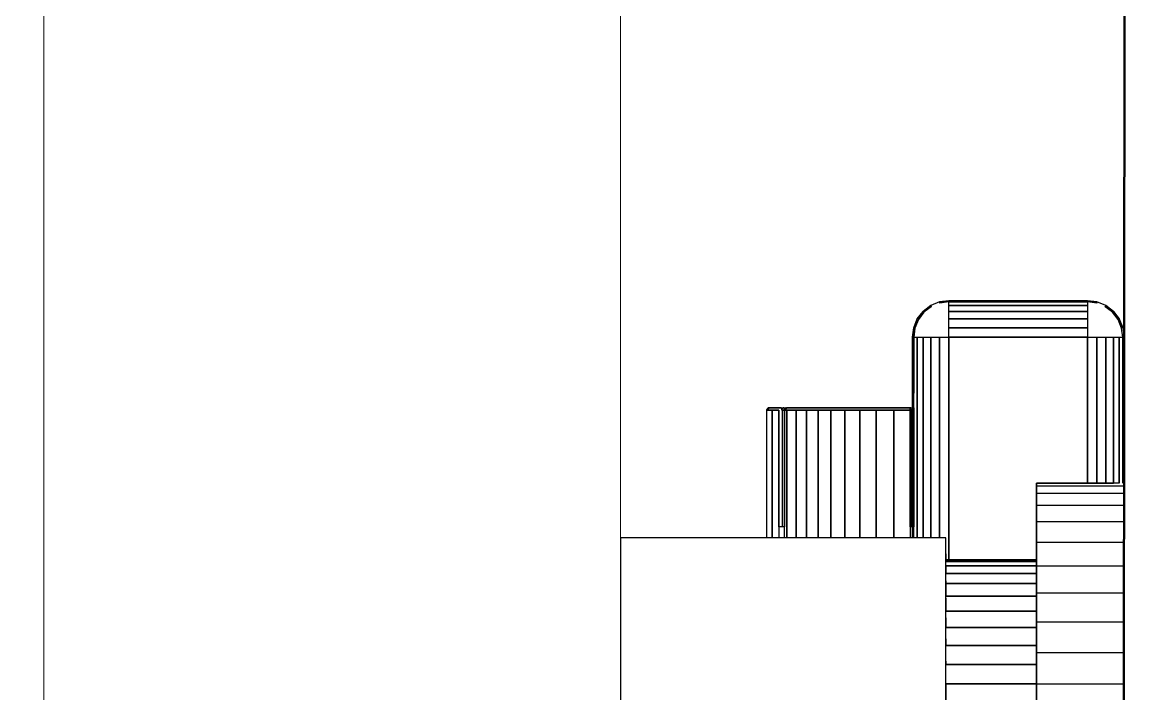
# Model space of a CAD drawing. Header units: centimetres. Extents: x -48696 to 156237, y -5617 to 29024.
# Drawn here: x -13128.53 to -13112.22, y 14924.89 to 14934.7 of the extents above; entities that cross this region are included whole.
import ezdxf

# ---------------------------------------------------------------- set-up
doc = ezdxf.new("R2010")
doc.units = ezdxf.units.CM
doc.layers.add('Moveis', color=1, linetype='Continuous', lineweight=9)
doc.layers.add('Parede Baixa', color=5, linetype='Continuous', lineweight=50)
doc.layers.add('Piso', color=55, linetype='Continuous')

msp = doc.modelspace()

# ---------------------------------------------------------------- hatches: boundary and pattern name
at = {"layer": 'Piso'}
h = msp.add_hatch(dxfattribs=at)
h.set_pattern_fill('ANSI37', color=256, scale=13.333333, angle=45)
h.set_pattern_definition([(90, (5480.73, -3367.213), (-42.33333, 2e-14), []), (180, (5480.73, -3367.213), (-2e-14, -42.33333), [])])
edge = h.paths.add_edge_path()
edge.add_line((-13112.27883, 14966.12626), (-13272.4193, 14965.99705))
edge.add_line((-13272.4193, 14965.99705), (-13272.48992, 14904.49717))
edge.add_line((-13272.48992, 14904.49717), (-13270.4618, 14904.49484))
edge.add_line((-13270.4618, 14904.49484), (-13270.47101, 14896.47077))
edge.add_line((-13270.47101, 14896.47077), (-13275.47098, 14896.50059))
edge.add_line((-13275.47098, 14896.50059), (-13275.51541, 14815.0006))
edge.add_line((-13275.51541, 14815.0006), (-13275.51598, 14814.5006))
edge.add_line((-13275.51598, 14814.5006), (-13272.51598, 14814.49715))
edge.add_line((-13272.51598, 14814.49715), (-13272.51254, 14817.49715))
edge.add_line((-13272.51254, 14817.49715), (-13200.01258, 14817.4139))
edge.add_line((-13200.01258, 14817.4139), (-13200.00857, 14820.9139))
edge.add_line((-13200.00857, 14820.9139), (-13203.02936, 14821.00084))
edge.add_line((-13203.02936, 14821.00084), (-13203.02936, 14826.64984))
edge.add_line((-13203.02936, 14826.64984), (-13195.04233, 14826.64984))
edge.add_line((-13195.04233, 14826.64984), (-13194.69722, 14826.17562))
edge.add_line((-13194.69722, 14826.17562), (-13194.69722, 14820.72743))
edge.add_line((-13194.69722, 14820.72743), (-13197.50857, 14820.91103))
edge.add_line((-13197.50857, 14820.91103), (-13197.50857, 14817.41103))
edge.add_line((-13197.50857, 14817.41103), (-13193.51254, 14817.49715))
edge.add_line((-13193.51254, 14817.49715), (-13193.51603, 14814.40644))
edge.add_line((-13193.51603, 14814.40644), (-13197.51603, 14814.41104))
edge.add_line((-13197.51603, 14814.41104), (-13197.52005, 14810.91104))
edge.add_line((-13197.52005, 14810.91104), (-13194.77861, 14810.92106))
edge.add_line((-13194.77861, 14810.92106), (-13195.0235, 14807.90817))
edge.add_line((-13195.0235, 14807.90817), (-13195.0235, 14805.27944))
edge.add_line((-13195.0235, 14805.27944), (-13202.75502, 14805.27944))
edge.add_line((-13202.75502, 14805.27944), (-13202.52349, 14807.91678))
edge.add_line((-13202.52349, 14807.91678), (-13202.52349, 14811.16128))
edge.add_line((-13202.52349, 14811.16128), (-13200.02005, 14810.91391))
edge.add_line((-13200.02005, 14810.91391), (-13200.01603, 14814.41391))
edge.add_line((-13200.01603, 14814.41391), (-13270.51598, 14814.49486))
edge.add_line((-13270.51598, 14814.49486), (-13270.52747, 14804.49486))
edge.add_line((-13270.52747, 14804.49486), (-13272.52323, 14804.49603))
edge.add_line((-13272.52323, 14804.49603), (-13272.5241, 14802.99716))
edge.add_line((-13272.5241, 14802.99716), (-13162.59795, 14802.9494))
edge.add_line((-13162.59795, 14802.9494), (-13162.55094, 14883.55448))
edge.add_line((-13162.55094, 14883.55448), (-13116.64917, 14883.55448))
edge.add_line((-13116.64917, 14883.55448), (-13116.73656, 14885.49701))
edge.add_line((-13116.73656, 14885.49701), (-13118.37128, 14886.24121))
edge.add_line((-13118.37128, 14886.24121), (-13118.1401, 14904.04512))
edge.add_line((-13118.1401, 14904.04512), (-13114.07112, 14903.99228))
edge.add_line((-13114.07112, 14903.99228), (-13115.07267, 14899.40773))
edge.add_line((-13115.07267, 14899.40773), (-13116.64917, 14887.88219))
edge.add_line((-13116.64917, 14887.88219), (-13112.4454, 14887.88219))
edge.add_line((-13112.4454, 14887.88219), (-13112.42742, 14918.7052))
edge.add_line((-13112.42742, 14918.7052), (-13116.83725, 14918.7052))
edge.add_line((-13116.83725, 14918.7052), (-13116.83725, 14920.98828))
edge.add_line((-13116.83725, 14920.98828), (-13119.78321, 14920.98828))
edge.add_line((-13119.78321, 14920.98828), (-13119.78321, 14905.57276))
edge.add_line((-13119.78321, 14905.57276), (-13171.42697, 14903.92764))
edge.add_line((-13171.42697, 14903.92764), (-13177.24846, 14909.2016))
edge.add_line((-13177.24846, 14909.2016), (-13179.00828, 14917.45056))
edge.add_line((-13179.00828, 14917.45056), (-13179.00828, 14943.27933))
edge.add_line((-13179.00828, 14943.27933), (-13165.87634, 14947.20099))
edge.add_line((-13165.87634, 14947.20099), (-13119.78321, 14944.5309))
edge.add_line((-13119.78321, 14944.5309), (-13119.78321, 14927.16173))
edge.add_line((-13119.78321, 14927.16173), (-13117.64657, 14927.25922))
edge.add_line((-13117.64657, 14927.25922), (-13117.62808, 14929.15323))
edge.add_line((-13117.62808, 14929.15323), (-13115.51654, 14929.13262))
edge.add_line((-13115.51654, 14929.13262), (-13115.49837, 14931.76168))
edge.add_line((-13115.49837, 14931.76168), (-13112.42028, 14930.96295))
edge.add_line((-13112.42028, 14930.96295), (-13112.40882, 14950.60701))
edge.add_line((-13112.40882, 14950.60701), (-13117.33909, 14950.60989))
edge.add_line((-13117.33909, 14950.60989), (-13117.33969, 14949.59005))
edge.add_line((-13117.33969, 14949.59005), (-13119.48214, 14950.17886))
edge.add_line((-13119.48214, 14950.17886), (-13122.16099, 14957.18952))
edge.add_line((-13122.16099, 14957.18952), (-13122.16099, 14964.22634))
edge.add_line((-13122.16099, 14964.22634), (-13112.40088, 14964.22064))
edge.add_line((-13112.40088, 14964.22064), (-13112.39977, 14966.12616))

# ---------------------------------------------------------------- linework, layer by layer
at = {"layer": 'Moveis'}
for p, q in [((-13119.78321, 14905.52589), (-13119.78321, 14944.5309)), ((-13128.2128, 14906.84119), (-13128.2128, 14943.49164))]:
    msp.add_line(p, q, dxfattribs=at)
for points, invisible_edges in [([(-13128.56458, 14944.45922), (-13128.49258, 14905.96669), (-13128.69787, 14905.73381)], 13), ([(-13128.44127, 14944.28927), (-13128.49258, 14905.96669), (-13128.56458, 14944.45922)], 3), ([(-13128.34279, 14944.10383), (-13128.49258, 14905.96669), (-13128.44127, 14944.28927)], 3), ([(-13128.34279, 14944.10383), (-13128.33938, 14906.23671), (-13128.49258, 14905.96669)], 13), ([(-13128.27104, 14943.90649), (-13128.33938, 14906.23671), (-13128.34279, 14944.10383)], 3), ([(-13128.34279, 14944.10383), (-13120.67921, 14925.44687), (-13128.27104, 14943.90649)], 3), ([(-13128.27104, 14943.90649), (-13128.24478, 14906.53239), (-13128.33938, 14906.23671)], 13), ([(-13128.22743, 14943.7011), (-13128.24478, 14906.53239), (-13128.27104, 14943.90649)], 3), ([(-13128.27104, 14943.90649), (-13120.67921, 14925.44687), (-13128.22743, 14943.7011)], 3), ([(-13128.2128, 14943.49164), (-13128.24478, 14906.53239), (-13128.22743, 14943.7011)], 3), ([(-13128.22743, 14943.7011), (-13120.67921, 14925.44687), (-13128.2128, 14943.49164)], 3), ([(-13128.24478, 14906.53239), (-13128.2128, 14943.49164), (-13128.2128, 14906.84119)], 1), ([(-13128.2128, 14943.49164), (-13120.67921, 14925.44687), (-13128.2128, 14906.84119)], 3), ([(-13120.67921, 14925.44687), (-13128.33938, 14906.23671), (-13128.24478, 14906.53239)], 13), ([(-13120.67921, 14925.44687), (-13128.24478, 14906.53239), (-13128.2128, 14906.84119)], 13)]:
    msp.add_3dface(points, dxfattribs=dict(at, invisible_edges=invisible_edges))
at = {"layer": 'Parede Baixa'}
msp.add_line((-13112.49497, 14802.90382), (-13112.22362, 15268.13062), dxfattribs=at)
at = {"layer": 'Piso'}
for p, q in [((-13115.12125, 14930.61022), (-13114.98321, 14930.6284)), ((-13114.98321, 14930.6284), (-13112.95654, 14930.6284)), ((-13112.81851, 14930.61022), (-13112.95654, 14930.6284)), ((-13115.44509, 14930.36173), (-13115.36033, 14930.47219)), ((-13115.36033, 14930.47219), (-13115.24988, 14930.55694)), ((-13115.12125, 14930.61022), (-13115.24988, 14930.55694)), ((-13112.68988, 14930.55694), (-13112.81851, 14930.61022)), ((-13112.57942, 14930.47219), (-13112.68988, 14930.55694)), ((-13112.49466, 14930.36173), (-13112.57942, 14930.47219)), ((-13115.49837, 14930.2331), (-13115.44509, 14930.36173)), ((-13112.44138, 14930.2331), (-13112.49466, 14930.36173)), ((-13115.51654, 14930.09506), (-13115.49837, 14930.2331)), ((-13115.51654, 14930.09506), (-13115.51654, 14929.27628)), ((-13115.51654, 14929.27628), (-13115.49837, 14929.27628)), ((-13115.51654, 14929.06294), (-13115.51654, 14929.27628)), ((-13117.64657, 14929.03094), (-13117.64536, 14929.03894)), ((-13117.64657, 14927.32456), (-13117.64657, 14929.03094)), ((-13117.61905, 14929.03094), (-13117.64657, 14929.03094)), ((-13117.64244, 14929.04694), (-13117.64536, 14929.03894)), ((-13117.63754, 14929.05357), (-13117.64244, 14929.04694)), ((-13117.63116, 14929.05866), (-13117.63754, 14929.05357)), ((-13117.62372, 14929.06185), (-13117.63116, 14929.05866)), ((-13117.61574, 14929.06294), (-13117.62372, 14929.06185)), ((-13117.61905, 14929.03094), (-13117.61894, 14929.03922)), ((-13117.61894, 14929.03922), (-13117.61861, 14929.04694)), ((-13117.61861, 14929.04694), (-13117.61808, 14929.05357)), ((-13117.61808, 14929.05357), (-13117.6174, 14929.05866)), ((-13117.6174, 14929.05866), (-13117.61574, 14929.06294)), ((-13117.61574, 14929.06294), (-13117.43721, 14929.06294)), ((-13117.41207, 14929.05866), (-13117.43721, 14929.06294)), ((-13117.42713, 14929.03922), (-13117.4239, 14929.04694)), ((-13117.42595, 14929.03094), (-13117.42713, 14929.03922)), ((-13117.42163, 14929.03094), (-13117.42595, 14929.03094)), ((-13117.4239, 14929.04694), (-13117.41876, 14929.05357)), ((-13117.41555, 14929.03094), (-13117.42163, 14929.03094)), ((-13117.41876, 14929.05357), (-13117.41207, 14929.05866)), ((-13117.38878, 14929.03094), (-13117.41555, 14929.03094)), ((-13117.41207, 14929.05866), (-13117.40428, 14929.06185)), ((-13117.40428, 14929.06185), (-13117.39591, 14929.06294)), ((-13117.39591, 14929.06294), (-13117.39363, 14929.05866)), ((-13117.39363, 14929.05866), (-13117.39269, 14929.05357)), ((-13117.37262, 14929.05866), (-13117.39363, 14929.05866)), ((-13117.39269, 14929.05357), (-13117.39197, 14929.04694)), ((-13117.39197, 14929.04694), (-13117.39151, 14929.03922)), ((-13117.39151, 14929.03922), (-13117.38878, 14929.03094)), ((-13117.38768, 14929.03922), (-13117.38878, 14929.03094)), ((-13117.38878, 14927.32456), (-13117.38878, 14929.03094)), ((-13117.38445, 14929.04694), (-13117.38768, 14929.03922)), ((-13117.37931, 14929.05357), (-13117.38445, 14929.04694)), ((-13117.37262, 14929.05866), (-13117.37931, 14929.05357)), ((-13117.36482, 14929.06185), (-13117.37262, 14929.05866)), ((-13117.35873, 14929.05866), (-13117.36482, 14929.06185)), ((-13117.36101, 14929.03094), (-13117.36085, 14929.03922)), ((-13117.36085, 14929.03922), (-13117.3604, 14929.04694)), ((-13117.3604, 14929.04694), (-13117.35967, 14929.05357)), ((-13117.35967, 14929.05357), (-13117.35873, 14929.05866)), ((-13117.35873, 14929.05866), (-13117.35646, 14929.06294)), ((-13115.54957, 14929.06294), (-13117.35646, 14929.06294)), ((-13115.54026, 14929.06185), (-13115.54957, 14929.06294)), ((-13115.54854, 14929.05866), (-13115.54957, 14929.06294)), ((-13115.54854, 14929.03094), (-13115.54854, 14929.05866)), ((-13115.53254, 14929.03094), (-13115.54854, 14929.03094)), ((-13115.53254, 14929.05866), (-13115.54026, 14929.06185)), ((-13115.5336, 14929.03922), (-13115.53254, 14929.03094)), ((-13115.5336, 14929.03922), (-13115.52191, 14929.03922)), ((-13115.52592, 14929.05357), (-13115.53254, 14929.05866)), ((-13115.52592, 14929.03094), (-13115.53254, 14929.03094)), ((-13115.52083, 14929.04694), (-13115.52592, 14929.05357)), ((-13115.52592, 14929.03094), (-13115.52083, 14929.03094)), ((-13115.52191, 14929.03922), (-13115.52083, 14929.04694)), ((-13115.52083, 14929.03094), (-13115.52191, 14929.03922)), ((-13115.52083, 14929.04694), (-13115.51654, 14929.06294)), ((-13115.51763, 14929.03922), (-13115.52083, 14929.04694)), ((-13115.52083, 14929.03094), (-13115.51654, 14929.03094)), ((-13115.51654, 14927.32456), (-13115.52083, 14929.03094)), ((-13115.51654, 14929.03094), (-13115.51763, 14929.03922)), ((-13115.49837, 14929.06294), (-13115.51654, 14929.06294)), ((-13115.51654, 14927.32456), (-13115.51654, 14929.03094)), ((-13113.70321, 14927.96173), (-13113.70321, 14927.92562)), ((-13112.95654, 14927.96173), (-13113.70321, 14927.96173)), ((-13113.70321, 14927.92562), (-13113.70321, 14927.81816)), ((-13112.81851, 14927.96173), (-13112.95654, 14927.96173)), ((-13112.68988, 14927.96173), (-13112.81851, 14927.96173)), ((-13112.57942, 14927.96173), (-13112.68988, 14927.96173)), ((-13113.70321, 14927.81816), (-13113.70321, 14927.64202)), ((-13113.70321, 14927.64202), (-13113.70321, 14927.40151)), ((-13113.70321, 14927.40151), (-13113.70321, 14927.10258)), ((-13117.64657, 14927.2983), (-13117.64657, 14927.32456)), ((-13117.64657, 14927.22015), (-13117.64657, 14927.2983)), ((-13117.64657, 14927.16173), (-13117.64657, 14927.22015)), ((-13117.42163, 14927.32456), (-13117.46894, 14927.32456)), ((-13117.38878, 14927.32456), (-13117.41555, 14927.32456)), ((-13117.38878, 14927.2983), (-13117.38878, 14927.32456)), ((-13117.38878, 14927.22015), (-13117.38878, 14927.2983)), ((-13117.38878, 14927.16173), (-13117.38878, 14927.22015)), ((-13115.53254, 14927.32456), (-13115.54854, 14927.32456)), ((-13115.51654, 14927.32456), (-13115.52592, 14927.32456)), ((-13115.49837, 14927.32456), (-13115.51654, 14927.32456)), ((-13115.51654, 14927.2983), (-13115.51654, 14927.32456)), ((-13115.51654, 14927.22015), (-13115.51654, 14927.2983)), ((-13115.51654, 14927.16173), (-13115.51654, 14927.22015)), ((-13117.64657, 14927.16173), (-13119.78321, 14927.16173)), ((-13119.78321, 14927.16173), (-13119.78321, 14922.89506)), ((-13117.56826, 14927.16173), (-13117.64657, 14927.16173)), ((-13117.46894, 14927.16173), (-13117.56826, 14927.16173)), ((-13117.42163, 14927.16173), (-13117.46894, 14927.16173)), ((-13117.41555, 14927.16173), (-13117.42163, 14927.16173)), ((-13117.38878, 14927.16173), (-13117.41555, 14927.16173)), ((-13117.35197, 14927.16173), (-13117.38878, 14927.16173)), ((-13117.21741, 14927.16173), (-13117.35197, 14927.16173)), ((-13117.06531, 14927.16173), (-13117.21741, 14927.16173)), ((-13116.89575, 14927.16173), (-13117.06531, 14927.16173)), ((-13116.7088, 14927.16173), (-13116.89575, 14927.16173)), ((-13116.50455, 14927.16173), (-13116.7088, 14927.16173)), ((-13116.2831, 14927.16173), (-13116.50455, 14927.16173)), ((-13116.04454, 14927.16173), (-13116.2831, 14927.16173)), ((-13115.78898, 14927.16173), (-13116.04454, 14927.16173)), ((-13115.54854, 14927.16173), (-13115.78898, 14927.16173)), ((-13115.53254, 14927.16173), (-13115.54854, 14927.16173)), ((-13115.52592, 14927.16173), (-13115.53254, 14927.16173)), ((-13115.51654, 14927.16173), (-13115.52592, 14927.16173)), ((-13115.49837, 14927.16173), (-13115.51654, 14927.16173)), ((-13115.44509, 14927.16173), (-13115.49837, 14927.16173)), ((-13115.36033, 14927.16173), (-13115.44509, 14927.16173)), ((-13115.24988, 14927.16173), (-13115.36033, 14927.16173)), ((-13115.12125, 14927.16173), (-13115.24988, 14927.16173)), ((-13115.02588, 14927.16173), (-13115.12125, 14927.16173)), ((-13115.02588, 14927.13546), (-13115.02588, 14927.16173)), ((-13115.02588, 14927.05732), (-13115.02588, 14927.13546)), ((-13115.02588, 14926.92921), (-13115.02588, 14927.05732)), ((-13113.70321, 14927.10258), (-13113.70321, 14926.84173)), ((-13115.02588, 14926.84173), (-13115.02588, 14926.92921)), ((-13114.98321, 14926.84173), (-13115.02588, 14926.84173)), ((-13115.02588, 14926.8194), (-13115.02588, 14926.84173)), ((-13115.02588, 14926.75298), (-13115.02588, 14926.8194)), ((-13115.02588, 14926.64409), (-13115.02588, 14926.75298)), ((-13113.70321, 14926.84173), (-13114.98321, 14926.84173)), ((-13113.70321, 14926.84173), (-13113.70321, 14926.8194)), ((-13113.70321, 14926.8194), (-13113.70321, 14926.75298)), ((-13113.70321, 14926.75298), (-13113.70321, 14926.64409)), ((-13115.02588, 14926.53689), (-13115.02588, 14926.64409)), ((-13115.02588, 14926.49541), (-13115.02588, 14926.53689)), ((-13113.70321, 14926.64409), (-13113.70321, 14926.49541)), ((-13115.02588, 14926.31062), (-13115.02588, 14926.49541)), ((-13113.70321, 14926.49541), (-13113.70321, 14926.3601)), ((-13115.02588, 14926.28234), (-13115.02588, 14926.31062)), ((-13115.02588, 14926.09425), (-13115.02588, 14926.28234)), ((-13113.70321, 14926.3601), (-13113.70321, 14926.31062)), ((-13113.70321, 14926.31062), (-13113.70321, 14926.09425)), ((-13115.02588, 14925.99691), (-13115.02588, 14926.09425)), ((-13113.70321, 14926.09425), (-13113.70321, 14925.93485)), ((-13115.02588, 14925.85163), (-13115.02588, 14925.99691)), ((-13113.70321, 14925.93485), (-13113.70321, 14925.85163)), ((-13115.02588, 14925.68763), (-13115.02588, 14925.85163)), ((-13113.70321, 14925.85163), (-13113.70321, 14925.58875)), ((-13115.02588, 14925.58875), (-13115.02588, 14925.68763)), ((-13115.02588, 14925.36212), (-13115.02588, 14925.58875)), ((-13113.70321, 14925.58875), (-13113.70321, 14925.48727)), ((-13113.70321, 14925.48727), (-13113.70321, 14925.31206)), ((-13115.02588, 14925.31206), (-13115.02588, 14925.36212)), ((-13115.02588, 14925.0284), (-13115.02588, 14925.31206)), ((-13113.70321, 14925.31206), (-13113.70321, 14925.0284)), ((-13115.02588, 14924.74473), (-13115.02588, 14925.0284)), ((-13113.70321, 14925.0284), (-13113.70321, 14924.74473))]:
    msp.add_line(p, q, dxfattribs=at)
for points, invisible_edges in [([(-13117.42384, 14949.36385), (-13117.41207, 14929.05866), (-13117.43721, 14929.06294)], 13), ([(-13117.42384, 14949.36385), (-13117.41207, 14929.05866), (-13117.43721, 14929.06294)], 13), ([(-13117.42384, 14949.36385), (-13117.41207, 14929.05866), (-13117.43721, 14929.06294)], 13), ([(-13117.42384, 14949.36385), (-13117.41207, 14929.05866), (-13117.43721, 14929.06294)], 13), ([(-13117.42384, 14949.36385), (-13117.41207, 14929.05866), (-13117.43721, 14929.06294)], 13), ([(-13117.42384, 14949.36385), (-13117.35646, 14929.06294), (-13117.35873, 14929.05866)], 13), ([(-13117.42384, 14949.36385), (-13117.35873, 14929.05866), (-13117.36482, 14929.06185)], 13), ([(-13117.42384, 14949.36385), (-13117.36482, 14929.06185), (-13117.37262, 14929.05866)], 13), ([(-13117.42384, 14949.36385), (-13117.37262, 14929.05866), (-13117.39363, 14929.05866)], 13), ([(-13117.42384, 14949.36385), (-13117.39363, 14929.05866), (-13117.39591, 14929.06294)], 13), ([(-13117.42384, 14949.36385), (-13117.39591, 14929.06294), (-13117.40428, 14929.06185)], 13), ([(-13117.42384, 14949.36385), (-13117.40428, 14929.06185), (-13117.41207, 14929.05866)], 13), ([(-13117.42384, 14949.36385), (-13117.35646, 14929.06294), (-13117.35873, 14929.05866)], 13), ([(-13117.42384, 14949.36385), (-13117.35873, 14929.05866), (-13117.36482, 14929.06185)], 13), ([(-13117.42384, 14949.36385), (-13117.36482, 14929.06185), (-13117.37262, 14929.05866)], 13), ([(-13117.42384, 14949.36385), (-13117.37262, 14929.05866), (-13117.39363, 14929.05866)], 13), ([(-13117.42384, 14949.36385), (-13117.39363, 14929.05866), (-13117.39591, 14929.06294)], 13), ([(-13117.42384, 14949.36385), (-13117.39591, 14929.06294), (-13117.40428, 14929.06185)], 13), ([(-13117.42384, 14949.36385), (-13117.40428, 14929.06185), (-13117.41207, 14929.05866)], 13), ([(-13117.42384, 14949.36385), (-13117.35646, 14929.06294), (-13117.35873, 14929.05866)], 13), ([(-13117.42384, 14949.36385), (-13117.35873, 14929.05866), (-13117.36482, 14929.06185)], 13), ([(-13117.42384, 14949.36385), (-13117.36482, 14929.06185), (-13117.37262, 14929.05866)], 13), ([(-13117.42384, 14949.36385), (-13117.37262, 14929.05866), (-13117.39363, 14929.05866)], 13), ([(-13117.42384, 14949.36385), (-13117.39363, 14929.05866), (-13117.39591, 14929.06294)], 13), ([(-13117.42384, 14949.36385), (-13117.39591, 14929.06294), (-13117.40428, 14929.06185)], 13), ([(-13117.42384, 14949.36385), (-13117.40428, 14929.06185), (-13117.41207, 14929.05866)], 13), ([(-13117.42384, 14949.36385), (-13117.35646, 14929.06294), (-13117.35873, 14929.05866)], 13), ([(-13117.42384, 14949.36385), (-13117.35873, 14929.05866), (-13117.36482, 14929.06185)], 13), ([(-13117.42384, 14949.36385), (-13117.36482, 14929.06185), (-13117.37262, 14929.05866)], 13), ([(-13117.42384, 14949.36385), (-13117.37262, 14929.05866), (-13117.39363, 14929.05866)], 13), ([(-13117.42384, 14949.36385), (-13117.39363, 14929.05866), (-13117.39591, 14929.06294)], 13), ([(-13117.42384, 14949.36385), (-13117.39591, 14929.06294), (-13117.40428, 14929.06185)], 13), ([(-13117.42384, 14949.36385), (-13117.40428, 14929.06185), (-13117.41207, 14929.05866)], 13), ([(-13117.42384, 14949.36385), (-13117.35646, 14929.06294), (-13117.35873, 14929.05866)], 13), ([(-13117.42384, 14949.36385), (-13117.35873, 14929.05866), (-13117.36482, 14929.06185)], 13), ([(-13117.42384, 14949.36385), (-13117.36482, 14929.06185), (-13117.37262, 14929.05866)], 13), ([(-13117.42384, 14949.36385), (-13117.37262, 14929.05866), (-13117.39363, 14929.05866)], 13), ([(-13117.42384, 14949.36385), (-13117.39363, 14929.05866), (-13117.39591, 14929.06294)], 13), ([(-13117.42384, 14949.36385), (-13117.39591, 14929.06294), (-13117.40428, 14929.06185)], 13), ([(-13117.42384, 14949.36385), (-13117.40428, 14929.06185), (-13117.41207, 14929.05866)], 13), ([(-13115.89454, 14949.50613), (-13115.54957, 14929.06294), (-13117.35646, 14929.06294)], 13), ([(-13115.89454, 14949.50613), (-13115.54957, 14929.06294), (-13117.35646, 14929.06294)], 13), ([(-13115.89454, 14949.50613), (-13115.54957, 14929.06294), (-13117.35646, 14929.06294)], 13), ([(-13115.89454, 14949.50613), (-13115.54957, 14929.06294), (-13117.35646, 14929.06294)], 13), ([(-13115.89454, 14949.50613), (-13115.54957, 14929.06294), (-13117.35646, 14929.06294)], 13), ([(-13115.89454, 14949.50613), (-13112.49466, 14930.36173), (-13112.57942, 14930.47219)], 13), ([(-13115.89454, 14949.50613), (-13112.57942, 14930.47219), (-13112.68988, 14930.55694)], 13), ([(-13115.89454, 14949.50613), (-13112.68988, 14930.55694), (-13112.81851, 14930.61022)], 13), ([(-13115.89454, 14949.50613), (-13112.81851, 14930.61022), (-13112.95654, 14930.6284)], 13), ([(-13115.89454, 14949.50613), (-13112.95654, 14930.6284), (-13114.98321, 14930.6284)], 13), ([(-13115.89454, 14949.50613), (-13114.98321, 14930.6284), (-13115.12125, 14930.61022)], 13), ([(-13115.89454, 14949.50613), (-13115.12125, 14930.61022), (-13115.24988, 14930.55694)], 13), ([(-13115.89454, 14949.50613), (-13115.24988, 14930.55694), (-13115.36033, 14930.47219)], 13), ([(-13115.89454, 14949.50613), (-13115.36033, 14930.47219), (-13115.44509, 14930.36173)], 13), ([(-13115.89454, 14949.50613), (-13115.44509, 14930.36173), (-13115.49837, 14930.2331)], 13), ([(-13115.89454, 14949.50613), (-13115.49837, 14930.2331), (-13115.51654, 14930.09506)], 13), ([(-13115.89454, 14949.50613), (-13115.52083, 14929.04694), (-13115.52592, 14929.05357)], 13), ([(-13115.89454, 14949.50613), (-13115.52592, 14929.05357), (-13115.53254, 14929.05866)], 13), ([(-13115.89454, 14949.50613), (-13115.53254, 14929.05866), (-13115.54026, 14929.06185)], 13), ([(-13115.89454, 14949.50613), (-13115.54026, 14929.06185), (-13115.54957, 14929.06294)], 13), ([(-13115.89454, 14949.50613), (-13112.49466, 14930.36173), (-13112.57942, 14930.47219)], 13), ([(-13115.89454, 14949.50613), (-13112.57942, 14930.47219), (-13112.68988, 14930.55694)], 13), ([(-13115.89454, 14949.50613), (-13112.68988, 14930.55694), (-13112.81851, 14930.61022)], 13), ([(-13115.89454, 14949.50613), (-13112.81851, 14930.61022), (-13112.95654, 14930.6284)], 13), ([(-13115.89454, 14949.50613), (-13112.95654, 14930.6284), (-13114.98321, 14930.6284)], 13), ([(-13115.89454, 14949.50613), (-13114.98321, 14930.6284), (-13115.12125, 14930.61022)], 13), ([(-13115.89454, 14949.50613), (-13115.12125, 14930.61022), (-13115.24988, 14930.55694)], 13), ([(-13115.89454, 14949.50613), (-13115.24988, 14930.55694), (-13115.36033, 14930.47219)], 13), ([(-13115.89454, 14949.50613), (-13115.36033, 14930.47219), (-13115.44509, 14930.36173)], 13), ([(-13115.89454, 14949.50613), (-13115.44509, 14930.36173), (-13115.49837, 14930.2331)], 13), ([(-13115.89454, 14949.50613), (-13115.49837, 14930.2331), (-13115.51654, 14930.09506)], 13), ([(-13115.89454, 14949.50613), (-13115.52083, 14929.04694), (-13115.52592, 14929.05357)], 13), ([(-13115.89454, 14949.50613), (-13115.52592, 14929.05357), (-13115.53254, 14929.05866)], 13), ([(-13115.89454, 14949.50613), (-13115.53254, 14929.05866), (-13115.54026, 14929.06185)], 13), ([(-13115.89454, 14949.50613), (-13115.54026, 14929.06185), (-13115.54957, 14929.06294)], 13), ([(-13115.89454, 14949.50613), (-13112.49466, 14930.36173), (-13112.57942, 14930.47219)], 13), ([(-13115.89454, 14949.50613), (-13112.57942, 14930.47219), (-13112.68988, 14930.55694)], 13), ([(-13115.89454, 14949.50613), (-13112.68988, 14930.55694), (-13112.81851, 14930.61022)], 13), ([(-13115.89454, 14949.50613), (-13112.81851, 14930.61022), (-13112.95654, 14930.6284)], 13), ([(-13115.89454, 14949.50613), (-13112.95654, 14930.6284), (-13114.98321, 14930.6284)], 13), ([(-13115.89454, 14949.50613), (-13114.98321, 14930.6284), (-13115.12125, 14930.61022)], 13), ([(-13115.89454, 14949.50613), (-13115.12125, 14930.61022), (-13115.24988, 14930.55694)], 13), ([(-13115.89454, 14949.50613), (-13115.24988, 14930.55694), (-13115.36033, 14930.47219)], 13), ([(-13115.89454, 14949.50613), (-13115.36033, 14930.47219), (-13115.44509, 14930.36173)], 13), ([(-13115.89454, 14949.50613), (-13115.44509, 14930.36173), (-13115.49837, 14930.2331)], 13), ([(-13115.89454, 14949.50613), (-13115.49837, 14930.2331), (-13115.51654, 14930.09506)], 13), ([(-13115.89454, 14949.50613), (-13115.52083, 14929.04694), (-13115.52592, 14929.05357)], 13), ([(-13115.89454, 14949.50613), (-13115.52592, 14929.05357), (-13115.53254, 14929.05866)], 13), ([(-13115.89454, 14949.50613), (-13115.53254, 14929.05866), (-13115.54026, 14929.06185)], 13), ([(-13115.89454, 14949.50613), (-13115.54026, 14929.06185), (-13115.54957, 14929.06294)], 13), ([(-13115.89454, 14949.50613), (-13112.49466, 14930.36173), (-13112.57942, 14930.47219)], 13), ([(-13115.89454, 14949.50613), (-13112.57942, 14930.47219), (-13112.68988, 14930.55694)], 13), ([(-13115.89454, 14949.50613), (-13112.68988, 14930.55694), (-13112.81851, 14930.61022)], 13), ([(-13115.89454, 14949.50613), (-13112.81851, 14930.61022), (-13112.95654, 14930.6284)], 13), ([(-13115.89454, 14949.50613), (-13112.95654, 14930.6284), (-13114.98321, 14930.6284)], 13), ([(-13115.89454, 14949.50613), (-13114.98321, 14930.6284), (-13115.12125, 14930.61022)], 13), ([(-13115.89454, 14949.50613), (-13115.12125, 14930.61022), (-13115.24988, 14930.55694)], 13), ([(-13115.89454, 14949.50613), (-13115.24988, 14930.55694), (-13115.36033, 14930.47219)], 13), ([(-13115.89454, 14949.50613), (-13115.36033, 14930.47219), (-13115.44509, 14930.36173)], 13), ([(-13115.89454, 14949.50613), (-13115.44509, 14930.36173), (-13115.49837, 14930.2331)], 13), ([(-13115.89454, 14949.50613), (-13115.49837, 14930.2331), (-13115.51654, 14930.09506)], 13), ([(-13115.89454, 14949.50613), (-13115.52083, 14929.04694), (-13115.52592, 14929.05357)], 13), ([(-13115.89454, 14949.50613), (-13115.52592, 14929.05357), (-13115.53254, 14929.05866)], 13), ([(-13115.89454, 14949.50613), (-13115.53254, 14929.05866), (-13115.54026, 14929.06185)], 13), ([(-13115.89454, 14949.50613), (-13115.54026, 14929.06185), (-13115.54957, 14929.06294)], 13), ([(-13115.89454, 14949.50613), (-13112.49466, 14930.36173), (-13112.57942, 14930.47219)], 13), ([(-13115.89454, 14949.50613), (-13112.57942, 14930.47219), (-13112.68988, 14930.55694)], 13), ([(-13115.89454, 14949.50613), (-13112.68988, 14930.55694), (-13112.81851, 14930.61022)], 13), ([(-13115.89454, 14949.50613), (-13112.81851, 14930.61022), (-13112.95654, 14930.6284)], 13), ([(-13115.89454, 14949.50613), (-13112.95654, 14930.6284), (-13114.98321, 14930.6284)], 13), ([(-13115.89454, 14949.50613), (-13114.98321, 14930.6284), (-13115.12125, 14930.61022)], 13), ([(-13115.89454, 14949.50613), (-13115.12125, 14930.61022), (-13115.24988, 14930.55694)], 13), ([(-13115.89454, 14949.50613), (-13115.24988, 14930.55694), (-13115.36033, 14930.47219)], 13), ([(-13115.89454, 14949.50613), (-13115.36033, 14930.47219), (-13115.44509, 14930.36173)], 13), ([(-13115.89454, 14949.50613), (-13115.44509, 14930.36173), (-13115.49837, 14930.2331)], 13), ([(-13115.89454, 14949.50613), (-13115.49837, 14930.2331), (-13115.51654, 14930.09506)], 13), ([(-13115.89454, 14949.50613), (-13115.52083, 14929.04694), (-13115.52592, 14929.05357)], 13), ([(-13115.89454, 14949.50613), (-13115.52592, 14929.05357), (-13115.53254, 14929.05866)], 13), ([(-13115.89454, 14949.50613), (-13115.53254, 14929.05866), (-13115.54026, 14929.06185)], 13), ([(-13115.89454, 14949.50613), (-13115.54026, 14929.06185), (-13115.54957, 14929.06294)], 13), ([(-13112.49466, 14930.36173), (-13112.44201, 14949.50613), (-13112.44138, 14930.2331)], 3), ([(-13112.49466, 14930.36173), (-13112.44201, 14949.50613), (-13112.44138, 14930.2331)], 3), ([(-13112.49466, 14930.36173), (-13112.44201, 14949.50613), (-13112.44138, 14930.2331)], 3), ([(-13112.49466, 14930.36173), (-13112.44201, 14949.50613), (-13112.44138, 14930.2331)], 3), ([(-13112.49466, 14930.36173), (-13112.44201, 14949.50613), (-13112.44138, 14930.2331)], 3), ([(-13117.89999, 14949.266), (-13117.64244, 14929.04694), (-13117.64536, 14929.03894)], 13), ([(-13117.89999, 14949.266), (-13117.64536, 14929.03894), (-13117.64657, 14929.03094)], 13), ([(-13117.89999, 14949.266), (-13117.64244, 14929.04694), (-13117.64536, 14929.03894)], 13), ([(-13117.89999, 14949.266), (-13117.64536, 14929.03894), (-13117.64657, 14929.03094)], 13), ([(-13117.89999, 14949.266), (-13117.64244, 14929.04694), (-13117.64536, 14929.03894)], 13), ([(-13117.89999, 14949.266), (-13117.64536, 14929.03894), (-13117.64657, 14929.03094)], 13), ([(-13117.89999, 14949.266), (-13117.64244, 14929.04694), (-13117.64536, 14929.03894)], 13), ([(-13117.89999, 14949.266), (-13117.64536, 14929.03894), (-13117.64657, 14929.03094)], 13), ([(-13117.89999, 14949.266), (-13117.64244, 14929.04694), (-13117.64536, 14929.03894)], 13), ([(-13117.89999, 14949.266), (-13117.64536, 14929.03894), (-13117.64657, 14929.03094)], 13), ([(-13117.64129, 14949.31599), (-13117.63754, 14929.05357), (-13117.64244, 14929.04694)], 13), ([(-13117.64129, 14949.31599), (-13117.63754, 14929.05357), (-13117.64244, 14929.04694)], 13), ([(-13117.64129, 14949.31599), (-13117.63754, 14929.05357), (-13117.64244, 14929.04694)], 13), ([(-13117.64129, 14949.31599), (-13117.63754, 14929.05357), (-13117.64244, 14929.04694)], 13), ([(-13117.64129, 14949.31599), (-13117.63754, 14929.05357), (-13117.64244, 14929.04694)], 13), ([(-13117.64129, 14949.31599), (-13117.43721, 14929.06294), (-13117.61574, 14929.06294)], 13), ([(-13117.64129, 14949.31599), (-13117.61574, 14929.06294), (-13117.62372, 14929.06185)], 13), ([(-13117.64129, 14949.31599), (-13117.62372, 14929.06185), (-13117.63116, 14929.05866)], 13), ([(-13117.64129, 14949.31599), (-13117.63116, 14929.05866), (-13117.63754, 14929.05357)], 13), ([(-13117.64129, 14949.31599), (-13117.43721, 14929.06294), (-13117.61574, 14929.06294)], 13), ([(-13117.64129, 14949.31599), (-13117.61574, 14929.06294), (-13117.62372, 14929.06185)], 13), ([(-13117.64129, 14949.31599), (-13117.62372, 14929.06185), (-13117.63116, 14929.05866)], 13), ([(-13117.64129, 14949.31599), (-13117.63116, 14929.05866), (-13117.63754, 14929.05357)], 13), ([(-13117.64129, 14949.31599), (-13117.43721, 14929.06294), (-13117.61574, 14929.06294)], 13), ([(-13117.64129, 14949.31599), (-13117.61574, 14929.06294), (-13117.62372, 14929.06185)], 13), ([(-13117.64129, 14949.31599), (-13117.62372, 14929.06185), (-13117.63116, 14929.05866)], 13), ([(-13117.64129, 14949.31599), (-13117.63116, 14929.05866), (-13117.63754, 14929.05357)], 13), ([(-13117.64129, 14949.31599), (-13117.43721, 14929.06294), (-13117.61574, 14929.06294)], 13), ([(-13117.64129, 14949.31599), (-13117.61574, 14929.06294), (-13117.62372, 14929.06185)], 13), ([(-13117.64129, 14949.31599), (-13117.62372, 14929.06185), (-13117.63116, 14929.05866)], 13), ([(-13117.64129, 14949.31599), (-13117.63116, 14929.05866), (-13117.63754, 14929.05357)], 13), ([(-13117.64129, 14949.31599), (-13117.43721, 14929.06294), (-13117.61574, 14929.06294)], 13), ([(-13117.64129, 14949.31599), (-13117.61574, 14929.06294), (-13117.62372, 14929.06185)], 13), ([(-13117.64129, 14949.31599), (-13117.62372, 14929.06185), (-13117.63116, 14929.05866)], 13), ([(-13117.64129, 14949.31599), (-13117.63116, 14929.05866), (-13117.63754, 14929.05357)], 13), ([(-13114.98321, 14930.6284), (-13115.11654, 14930.59267), (-13115.12125, 14930.61022)], 1), ([(-13114.98321, 14930.6284), (-13114.98321, 14930.61022), (-13115.11654, 14930.59267)], 13), ([(-13112.95654, 14930.6284), (-13112.95654, 14930.61022), (-13114.98321, 14930.61022)], 13), ([(-13112.95654, 14930.6284), (-13114.98321, 14930.61022), (-13114.98321, 14930.6284)], 3), ([(-13112.82321, 14930.59267), (-13112.95654, 14930.6284), (-13112.81851, 14930.61022)], 1), ([(-13112.95654, 14930.6284), (-13112.82321, 14930.59267), (-13112.95654, 14930.61022)], 13), ([(-13115.36033, 14930.47219), (-13115.42935, 14930.35264), (-13115.44509, 14930.36173)], 3), ([(-13115.36033, 14930.47219), (-13115.34748, 14930.45934), (-13115.42935, 14930.35264)], 13), ([(-13115.24988, 14930.55694), (-13115.34748, 14930.45934), (-13115.36033, 14930.47219)], 3), ([(-13115.34748, 14930.45934), (-13115.24988, 14930.55694), (-13115.24079, 14930.5412)], 1), ([(-13114.98321, 14930.55694), (-13112.95654, 14930.61022), (-13112.95654, 14930.55694)], 1), ([(-13112.95654, 14930.61022), (-13114.98321, 14930.55694), (-13114.98321, 14930.61022)], 1), ([(-13114.98321, 14930.47219), (-13112.95654, 14930.55694), (-13112.95654, 14930.47219)], 1), ([(-13112.95654, 14930.55694), (-13114.98321, 14930.47219), (-13114.98321, 14930.55694)], 1), ([(-13114.98321, 14930.36173), (-13112.95654, 14930.47219), (-13112.95654, 14930.36173)], 1), ([(-13112.95654, 14930.47219), (-13114.98321, 14930.36173), (-13114.98321, 14930.47219)], 1), ([(-13112.68988, 14930.55694), (-13112.59227, 14930.45934), (-13112.69896, 14930.5412)], 1), ([(-13112.57942, 14930.47219), (-13112.59227, 14930.45934), (-13112.68988, 14930.55694)], 3), ([(-13112.57942, 14930.47219), (-13112.5104, 14930.35264), (-13112.59227, 14930.45934)], 13), ([(-13112.49466, 14930.36173), (-13112.5104, 14930.35264), (-13112.57942, 14930.47219)], 3), ([(-13115.44509, 14930.36173), (-13115.48082, 14930.2284), (-13115.49837, 14930.2331)], 3), ([(-13115.44509, 14930.36173), (-13115.42935, 14930.35264), (-13115.48082, 14930.2284)], 13), ([(-13114.98321, 14930.2331), (-13112.95654, 14930.36173), (-13112.95654, 14930.2331)], 1), ([(-13112.95654, 14930.36173), (-13114.98321, 14930.2331), (-13114.98321, 14930.36173)], 1), ([(-13112.49466, 14930.36173), (-13112.45894, 14930.2284), (-13112.5104, 14930.35264)], 13), ([(-13112.44138, 14930.2331), (-13112.45894, 14930.2284), (-13112.49466, 14930.36173)], 3), ([(-13115.49837, 14930.2331), (-13115.51654, 14929.27628), (-13115.51654, 14930.09506)], 1), ([(-13115.49837, 14930.2331), (-13115.48082, 14930.2284), (-13115.49837, 14930.09506)], 13), ([(-13112.95654, 14930.09506), (-13114.98321, 14930.2331), (-13112.95654, 14930.2331)], 1), ([(-13114.98321, 14930.2331), (-13112.95654, 14930.09506), (-13114.98321, 14930.09506)], 1), ([(-13112.44138, 14930.2331), (-13112.44138, 14930.09506), (-13112.45894, 14930.2284)], 13), ([(-13112.42321, 14930.09506), (-13112.44138, 14927.96173), (-13112.44138, 14930.2331)], 3), ([(-13112.44138, 14930.2331), (-13112.44138, 14927.96173), (-13112.44138, 14930.09506)], 13), ([(-13115.51654, 14929.27628), (-13115.52083, 14929.04694), (-13115.51654, 14930.09506)], 3), ([(-13115.51654, 14929.27628), (-13115.52083, 14929.04694), (-13115.51654, 14930.09506)], 3), ([(-13115.51654, 14929.27628), (-13115.52083, 14929.04694), (-13115.51654, 14930.09506)], 3), ([(-13115.51654, 14929.27628), (-13115.52083, 14929.04694), (-13115.51654, 14930.09506)], 3), ([(-13115.51654, 14929.27628), (-13115.52083, 14929.04694), (-13115.51654, 14930.09506)], 3), ([(-13115.51654, 14929.27628), (-13115.49837, 14930.09506), (-13115.49837, 14929.27628)], 1), ([(-13115.49837, 14927.16173), (-13115.44509, 14930.09506), (-13115.44509, 14927.16173)], 1), ([(-13115.44509, 14930.09506), (-13115.49837, 14927.16173), (-13115.49837, 14930.09506)], 3), ([(-13115.49837, 14930.09506), (-13115.49837, 14927.16173), (-13115.49837, 14927.22015)], 13), ([(-13115.49837, 14930.09506), (-13115.49837, 14927.22015), (-13115.49837, 14927.2983)], 13), ([(-13115.49837, 14930.09506), (-13115.49837, 14927.2983), (-13115.49837, 14927.32456)], 13), ([(-13115.49837, 14930.09506), (-13115.49837, 14927.32456), (-13115.49837, 14929.06294)], 13), ([(-13115.49837, 14930.09506), (-13115.49837, 14929.06294), (-13115.49837, 14929.27628)], 1), ([(-13115.44509, 14927.16173), (-13115.36033, 14930.09506), (-13115.36033, 14927.16173)], 1), ([(-13115.36033, 14930.09506), (-13115.44509, 14927.16173), (-13115.44509, 14930.09506)], 1), ([(-13115.36033, 14927.16173), (-13115.24988, 14930.09506), (-13115.24988, 14927.16173)], 1), ([(-13115.24988, 14930.09506), (-13115.36033, 14927.16173), (-13115.36033, 14930.09506)], 1), ([(-13115.24988, 14927.16173), (-13115.12125, 14930.09506), (-13115.12125, 14927.16173)], 1), ([(-13115.12125, 14930.09506), (-13115.24988, 14927.16173), (-13115.24988, 14930.09506)], 1), ([(-13114.98321, 14930.09506), (-13115.02588, 14927.16173), (-13115.12125, 14930.09506)], 3), ([(-13115.12125, 14930.09506), (-13115.02588, 14927.16173), (-13115.12125, 14927.16173)], 1), ([(-13115.02588, 14926.84173), (-13114.98321, 14930.09506), (-13114.98321, 14926.84173)], 1), ([(-13112.95654, 14930.09506), (-13113.70321, 14927.96173), (-13114.98321, 14930.09506)], 3), ([(-13114.98321, 14930.09506), (-13113.70321, 14927.96173), (-13114.98321, 14926.84173)], 3), ([(-13113.70321, 14927.96173), (-13112.95654, 14930.09506), (-13112.95654, 14927.96173)], 1), ([(-13112.95654, 14927.96173), (-13112.81851, 14930.09506), (-13112.81851, 14927.96173)], 1), ([(-13112.81851, 14930.09506), (-13112.95654, 14927.96173), (-13112.95654, 14930.09506)], 1), ([(-13112.81851, 14927.96173), (-13112.68988, 14930.09506), (-13112.68988, 14927.96173)], 1), ([(-13112.68988, 14930.09506), (-13112.81851, 14927.96173), (-13112.81851, 14930.09506)], 1), ([(-13112.68988, 14927.96173), (-13112.57942, 14930.09506), (-13112.57942, 14927.96173)], 1), ([(-13112.57942, 14930.09506), (-13112.68988, 14927.96173), (-13112.68988, 14930.09506)], 1), ([(-13112.57942, 14927.96173), (-13112.49466, 14930.09506), (-13112.49466, 14927.96173)], 1), ([(-13112.49466, 14930.09506), (-13112.57942, 14927.96173), (-13112.57942, 14930.09506)], 1), ([(-13112.44138, 14930.09506), (-13112.49466, 14927.96173), (-13112.49466, 14930.09506)], 1), ([(-13115.52083, 14929.04694), (-13115.51654, 14929.27628), (-13115.51654, 14929.06294)], 1), ([(-13115.52083, 14929.04694), (-13115.51654, 14929.27628), (-13115.51654, 14929.06294)], 1), ([(-13115.52083, 14929.04694), (-13115.51654, 14929.27628), (-13115.51654, 14929.06294)], 1), ([(-13115.52083, 14929.04694), (-13115.51654, 14929.27628), (-13115.51654, 14929.06294)], 1), ([(-13115.52083, 14929.04694), (-13115.51654, 14929.27628), (-13115.51654, 14929.06294)], 1), ([(-13117.64657, 14927.16173), (-13117.56826, 14929.03094), (-13117.56826, 14927.16173)], 1), ([(-13117.56826, 14929.03094), (-13117.64657, 14927.16173), (-13117.61905, 14929.03094)], 3), ([(-13117.61905, 14929.03094), (-13117.64657, 14927.16173), (-13117.64657, 14929.03094)], 3), ([(-13117.64657, 14929.03094), (-13117.64657, 14927.16173), (-13117.64657, 14927.22015)], 13), ([(-13117.64657, 14929.03094), (-13117.64657, 14927.22015), (-13117.64657, 14927.2983)], 13), ([(-13117.64657, 14929.03094), (-13117.64657, 14927.2983), (-13117.64657, 14927.32456)], 1), ([(-13117.61574, 14929.06294), (-13117.56826, 14929.03094), (-13117.61905, 14929.03094)], 13), ([(-13117.61574, 14929.06294), (-13117.61905, 14929.03094), (-13117.6174, 14929.05866)], 3), ([(-13117.6174, 14929.05866), (-13117.61905, 14929.03094), (-13117.61808, 14929.05357)], 3), ([(-13117.61808, 14929.05357), (-13117.61905, 14929.03094), (-13117.61861, 14929.04694)], 3), ([(-13117.61861, 14929.04694), (-13117.61905, 14929.03094), (-13117.61894, 14929.03922)], 1), ([(-13117.43721, 14929.06294), (-13117.46894, 14929.03094), (-13117.61574, 14929.06294)], 3), ([(-13117.61574, 14929.06294), (-13117.46894, 14929.03094), (-13117.56826, 14929.03094)], 13), ([(-13117.46894, 14927.32456), (-13117.56826, 14927.16173), (-13117.46894, 14929.03094)], 3), ([(-13117.46894, 14929.03094), (-13117.56826, 14927.16173), (-13117.56826, 14929.03094)], 1), ([(-13117.43721, 14929.06294), (-13117.46894, 14927.32456), (-13117.46894, 14929.03094)], 13), ([(-13117.42595, 14929.03094), (-13117.46894, 14927.32456), (-13117.42713, 14929.03922)], 3), ([(-13117.46894, 14927.32456), (-13117.42163, 14929.03094), (-13117.42163, 14927.32456)], 1), ([(-13117.42163, 14929.03094), (-13117.46894, 14927.32456), (-13117.42595, 14929.03094)], 3), ([(-13117.41876, 14929.05357), (-13117.43721, 14929.06294), (-13117.41207, 14929.05866)], 1), ([(-13117.43721, 14929.06294), (-13117.41876, 14929.05357), (-13117.4239, 14929.04694)], 13), ([(-13117.43721, 14929.06294), (-13117.4239, 14929.04694), (-13117.42713, 14929.03922)], 13), ([(-13117.41555, 14927.32456), (-13117.38878, 14929.03094), (-13117.38878, 14927.32456)], 1), ([(-13117.38878, 14929.03094), (-13117.41555, 14927.32456), (-13117.41555, 14929.03094)], 1), ([(-13117.38878, 14927.16173), (-13117.35197, 14929.03094), (-13117.35197, 14927.16173)], 1), ([(-13117.35197, 14929.03094), (-13117.38878, 14927.16173), (-13117.36101, 14929.03094)], 3), ([(-13117.36101, 14929.03094), (-13117.38878, 14927.16173), (-13117.38878, 14929.03094)], 3), ([(-13117.38878, 14929.03094), (-13117.38878, 14927.16173), (-13117.38878, 14927.22015)], 13), ([(-13117.38878, 14929.03094), (-13117.38878, 14927.22015), (-13117.38878, 14927.2983)], 13), ([(-13117.38878, 14929.03094), (-13117.38878, 14927.2983), (-13117.38878, 14927.32456)], 1), ([(-13117.35646, 14929.06294), (-13117.35197, 14929.03094), (-13117.36101, 14929.03094)], 13), ([(-13117.35646, 14929.06294), (-13117.36101, 14929.03094), (-13117.35873, 14929.05866)], 3), ([(-13117.35873, 14929.05866), (-13117.36101, 14929.03094), (-13117.35967, 14929.05357)], 3), ([(-13117.35967, 14929.05357), (-13117.36101, 14929.03094), (-13117.3604, 14929.04694)], 3), ([(-13117.3604, 14929.04694), (-13117.36101, 14929.03094), (-13117.36085, 14929.03922)], 1), ([(-13115.54957, 14929.06294), (-13115.78898, 14929.03094), (-13117.35646, 14929.06294)], 3), ([(-13117.35646, 14929.06294), (-13115.78898, 14929.03094), (-13116.04454, 14929.03094)], 13), ([(-13117.35646, 14929.06294), (-13116.04454, 14929.03094), (-13116.2831, 14929.03094)], 13), ([(-13117.35646, 14929.06294), (-13116.2831, 14929.03094), (-13116.50455, 14929.03094)], 13), ([(-13117.35646, 14929.06294), (-13116.50455, 14929.03094), (-13116.7088, 14929.03094)], 13), ([(-13117.35646, 14929.06294), (-13116.7088, 14929.03094), (-13116.89575, 14929.03094)], 13), ([(-13117.35646, 14929.06294), (-13116.89575, 14929.03094), (-13117.06531, 14929.03094)], 13), ([(-13117.35646, 14929.06294), (-13117.06531, 14929.03094), (-13117.21741, 14929.03094)], 13), ([(-13117.35646, 14929.06294), (-13117.21741, 14929.03094), (-13117.35197, 14929.03094)], 13), ([(-13117.35197, 14927.16173), (-13117.21741, 14929.03094), (-13117.21741, 14927.16173)], 1), ([(-13117.21741, 14929.03094), (-13117.35197, 14927.16173), (-13117.35197, 14929.03094)], 1), ([(-13117.21741, 14927.16173), (-13117.06531, 14929.03094), (-13117.06531, 14927.16173)], 1), ([(-13117.06531, 14929.03094), (-13117.21741, 14927.16173), (-13117.21741, 14929.03094)], 1), ([(-13117.06531, 14927.16173), (-13116.89575, 14929.03094), (-13116.89575, 14927.16173)], 1), ([(-13116.89575, 14929.03094), (-13117.06531, 14927.16173), (-13117.06531, 14929.03094)], 1), ([(-13116.89575, 14927.16173), (-13116.7088, 14929.03094), (-13116.7088, 14927.16173)], 1), ([(-13116.7088, 14929.03094), (-13116.89575, 14927.16173), (-13116.89575, 14929.03094)], 1), ([(-13116.7088, 14927.16173), (-13116.50455, 14929.03094), (-13116.50455, 14927.16173)], 1), ([(-13116.50455, 14929.03094), (-13116.7088, 14927.16173), (-13116.7088, 14929.03094)], 1), ([(-13116.50455, 14927.16173), (-13116.2831, 14929.03094), (-13116.2831, 14927.16173)], 1), ([(-13116.2831, 14929.03094), (-13116.50455, 14927.16173), (-13116.50455, 14929.03094)], 1), ([(-13116.2831, 14927.16173), (-13116.04454, 14929.03094), (-13116.04454, 14927.16173)], 1), ([(-13116.04454, 14929.03094), (-13116.2831, 14927.16173), (-13116.2831, 14929.03094)], 1), ([(-13116.04454, 14927.16173), (-13115.78898, 14929.03094), (-13115.78898, 14927.16173)], 1), ([(-13115.78898, 14929.03094), (-13116.04454, 14927.16173), (-13116.04454, 14929.03094)], 1), ([(-13115.54854, 14929.05866), (-13115.78898, 14929.03094), (-13115.54957, 14929.06294)], 3), ([(-13115.78898, 14929.03094), (-13115.54854, 14929.05866), (-13115.54854, 14929.03094)], 1), ([(-13115.54854, 14927.32456), (-13115.78898, 14927.16173), (-13115.54854, 14929.03094)], 3), ([(-13115.54854, 14929.03094), (-13115.78898, 14927.16173), (-13115.78898, 14929.03094)], 1), ([(-13115.54854, 14927.32456), (-13115.53254, 14929.03094), (-13115.53254, 14927.32456)], 1), ([(-13115.53254, 14929.03094), (-13115.54854, 14927.32456), (-13115.54854, 14929.03094)], 1), ([(-13115.51654, 14929.06294), (-13115.51763, 14929.03922), (-13115.52083, 14929.04694)], 1), ([(-13115.51654, 14929.06294), (-13115.51654, 14929.03094), (-13115.51763, 14929.03922)], 13), ([(-13115.51654, 14927.32456), (-13115.49837, 14929.06294), (-13115.49837, 14927.32456)], 1), ([(-13115.49837, 14929.06294), (-13115.51654, 14927.32456), (-13115.51654, 14929.06294)], 3), ([(-13115.51654, 14929.06294), (-13115.51654, 14927.32456), (-13115.51654, 14929.03094)], 13), ([(-13113.70321, 14927.92562), (-13114.98321, 14926.84173), (-13113.70321, 14927.96173)], 3), ([(-13113.70321, 14927.81816), (-13114.98321, 14926.84173), (-13113.70321, 14927.92562)], 3), ([(-13112.57942, 14927.96173), (-13113.70321, 14927.92562), (-13112.68988, 14927.96173)], 3), ([(-13112.68988, 14927.96173), (-13113.70321, 14927.92562), (-13112.81851, 14927.96173)], 3), ([(-13112.81851, 14927.96173), (-13113.70321, 14927.92562), (-13112.95654, 14927.96173)], 3), ([(-13112.95654, 14927.96173), (-13113.70321, 14927.92562), (-13113.70321, 14927.96173)], 1), ([(-13112.42321, 14927.92562), (-13113.70321, 14927.81816), (-13113.70321, 14927.92562)], 1), ([(-13113.70321, 14927.64202), (-13114.98321, 14926.84173), (-13113.70321, 14927.81816)], 3), ([(-13112.42321, 14927.81816), (-13113.70321, 14927.64202), (-13113.70321, 14927.81816)], 1), ([(-13113.70321, 14927.40151), (-13114.98321, 14926.84173), (-13113.70321, 14927.64202)], 3), ([(-13112.42321, 14927.64202), (-13113.70321, 14927.40151), (-13113.70321, 14927.64202)], 1), ([(-13113.70321, 14927.10258), (-13114.98321, 14926.84173), (-13113.70321, 14927.40151)], 3), ([(-13112.42321, 14927.40151), (-13113.70321, 14927.10258), (-13113.70321, 14927.40151)], 1), ([(-13117.46894, 14927.2983), (-13117.56826, 14927.16173), (-13117.46894, 14927.32456)], 3), ([(-13117.46894, 14927.22015), (-13117.56826, 14927.16173), (-13117.46894, 14927.2983)], 3), ([(-13117.56826, 14927.16173), (-13117.46894, 14927.22015), (-13117.46894, 14927.16173)], 1), ([(-13115.54854, 14927.2983), (-13115.78898, 14927.16173), (-13115.54854, 14927.32456)], 3), ([(-13115.54854, 14927.22015), (-13115.78898, 14927.16173), (-13115.54854, 14927.2983)], 3), ([(-13115.78898, 14927.16173), (-13115.54854, 14927.22015), (-13115.54854, 14927.16173)], 1), ([(-13115.02588, 14927.16173), (-13115.02588, 14926.84173), (-13115.02588, 14926.92921)], 13), ([(-13115.02588, 14927.16173), (-13115.02588, 14926.92921), (-13115.02588, 14927.05732)], 13), ([(-13115.02588, 14927.16173), (-13115.02588, 14927.05732), (-13115.02588, 14927.13546)], 1), ([(-13114.98321, 14926.84173), (-13113.70321, 14927.10258), (-13113.70321, 14926.84173)], 1), ([(-13112.42321, 14927.10258), (-13113.70321, 14926.75298), (-13113.70321, 14927.10258)], 3), ([(-13113.70321, 14927.10258), (-13113.70321, 14926.75298), (-13113.70321, 14926.8194)], 13), ([(-13113.70321, 14927.10258), (-13113.70321, 14926.8194), (-13113.70321, 14926.84173)], 1), ([(-13115.02588, 14926.84173), (-13120.46588, 14926.7543), (-13115.02588, 14926.92921)], 3), ([(-13115.02588, 14926.8194), (-13120.46588, 14926.7543), (-13115.02588, 14926.84173)], 3), ([(-13115.02588, 14926.64409), (-13120.46588, 14926.53689), (-13115.02588, 14926.75298)], 3), ([(-13115.02588, 14926.8194), (-13113.70321, 14926.84173), (-13113.70321, 14926.8194)], 1), ([(-13113.70321, 14926.84173), (-13115.02588, 14926.8194), (-13114.98321, 14926.84173)], 3), ([(-13114.98321, 14926.84173), (-13115.02588, 14926.8194), (-13115.02588, 14926.84173)], 1), ([(-13115.02588, 14926.75298), (-13113.70321, 14926.8194), (-13113.70321, 14926.75298)], 1), ([(-13113.70321, 14926.8194), (-13115.02588, 14926.75298), (-13115.02588, 14926.8194)], 1), ([(-13115.02588, 14926.64409), (-13113.70321, 14926.75298), (-13113.70321, 14926.64409)], 1), ([(-13113.70321, 14926.75298), (-13115.02588, 14926.64409), (-13115.02588, 14926.75298)], 1), ([(-13112.42321, 14926.75257), (-13113.70321, 14926.3601), (-13113.70321, 14926.75298)], 3), ([(-13113.70321, 14926.75298), (-13113.70321, 14926.3601), (-13113.70321, 14926.49541)], 13), ([(-13113.70321, 14926.75298), (-13113.70321, 14926.49541), (-13113.70321, 14926.64409)], 1), ([(-13115.02588, 14926.49541), (-13120.46588, 14926.28234), (-13115.02588, 14926.53689)], 3), ([(-13115.02588, 14926.49541), (-13113.70321, 14926.64409), (-13113.70321, 14926.49541)], 1), ([(-13113.70321, 14926.64409), (-13115.02588, 14926.49541), (-13115.02588, 14926.64409)], 3), ([(-13115.02588, 14926.64409), (-13115.02588, 14926.49541), (-13115.02588, 14926.53689)], 1), ([(-13115.02588, 14926.31062), (-13120.46588, 14926.28234), (-13115.02588, 14926.49541)], 3), ([(-13113.70321, 14926.3601), (-13115.02588, 14926.31062), (-13113.70321, 14926.49541)], 3), ([(-13113.70321, 14926.49541), (-13115.02588, 14926.31062), (-13115.02588, 14926.49541)], 1), ([(-13115.02588, 14926.09425), (-13120.46588, 14925.99691), (-13115.02588, 14926.28234)], 3), ([(-13115.02588, 14926.31062), (-13113.70321, 14926.3601), (-13113.70321, 14926.31062)], 1), ([(-13115.02588, 14926.09425), (-13113.70321, 14926.31062), (-13113.70321, 14926.09425)], 1), ([(-13113.70321, 14926.31062), (-13115.02588, 14926.09425), (-13115.02588, 14926.31062)], 3), ([(-13115.02588, 14926.31062), (-13115.02588, 14926.09425), (-13115.02588, 14926.28234)], 1), ([(-13112.42321, 14926.3601), (-13113.70321, 14925.93485), (-13113.70321, 14926.3601)], 3), ([(-13113.70321, 14926.3601), (-13113.70321, 14925.93485), (-13113.70321, 14926.09425)], 13), ([(-13113.70321, 14926.3601), (-13113.70321, 14926.09425), (-13113.70321, 14926.31062)], 1), ([(-13113.70321, 14925.93485), (-13115.02588, 14925.85163), (-13113.70321, 14926.09425)], 3), ([(-13113.70321, 14926.09425), (-13115.02588, 14925.85163), (-13115.02588, 14926.09425)], 3), ([(-13115.02588, 14926.09425), (-13115.02588, 14925.85163), (-13115.02588, 14925.99691)], 1), ([(-13115.02588, 14925.85163), (-13120.46588, 14925.68763), (-13115.02588, 14925.99691)], 3), ([(-13115.02588, 14925.85163), (-13113.70321, 14925.93485), (-13113.70321, 14925.85163)], 1), ([(-13112.42321, 14925.93485), (-13113.70321, 14925.48727), (-13113.70321, 14925.93485)], 3), ([(-13113.70321, 14925.93485), (-13113.70321, 14925.48727), (-13113.70321, 14925.58875)], 13), ([(-13113.70321, 14925.93485), (-13113.70321, 14925.58875), (-13113.70321, 14925.85163)], 1), ([(-13115.02588, 14925.58875), (-13113.70321, 14925.85163), (-13113.70321, 14925.58875)], 1), ([(-13113.70321, 14925.85163), (-13115.02588, 14925.58875), (-13115.02588, 14925.85163)], 3), ([(-13115.02588, 14925.85163), (-13115.02588, 14925.58875), (-13115.02588, 14925.68763)], 1), ([(-13115.02588, 14925.58875), (-13120.46588, 14925.36212), (-13115.02588, 14925.68763)], 3), ([(-13113.70321, 14925.48727), (-13115.02588, 14925.31206), (-13113.70321, 14925.58875)], 3), ([(-13113.70321, 14925.58875), (-13115.02588, 14925.31206), (-13115.02588, 14925.58875)], 3), ([(-13115.02588, 14925.58875), (-13115.02588, 14925.31206), (-13115.02588, 14925.36212)], 1), ([(-13115.02588, 14925.31206), (-13113.70321, 14925.48727), (-13113.70321, 14925.31206)], 1), ([(-13112.42321, 14925.48727), (-13113.70321, 14925.0284), (-13113.70321, 14925.48727)], 3), ([(-13113.70321, 14925.48727), (-13113.70321, 14925.0284), (-13113.70321, 14925.31206)], 1), ([(-13115.02588, 14925.31206), (-13120.46588, 14925.0284), (-13115.02588, 14925.36212)], 3), ([(-13115.02588, 14925.0284), (-13113.70321, 14925.31206), (-13113.70321, 14925.0284)], 1), ([(-13113.70321, 14925.31206), (-13115.02588, 14925.0284), (-13115.02588, 14925.31206)], 1), ([(-13115.02588, 14924.74473), (-13120.46588, 14924.69467), (-13115.02588, 14925.0284)], 3), ([(-13115.02588, 14924.74473), (-13113.70321, 14925.0284), (-13113.70321, 14924.74473)], 1), ([(-13113.70321, 14925.0284), (-13115.02588, 14924.74473), (-13115.02588, 14925.0284)], 1), ([(-13112.42321, 14925.0284), (-13113.70321, 14924.56952), (-13113.70321, 14925.0284)], 3), ([(-13113.70321, 14925.0284), (-13113.70321, 14924.56952), (-13113.70321, 14924.74473)], 1)]:
    msp.add_3dface(points, dxfattribs=dict(at, invisible_edges=invisible_edges))

doc.saveas('drawing.dxf')
